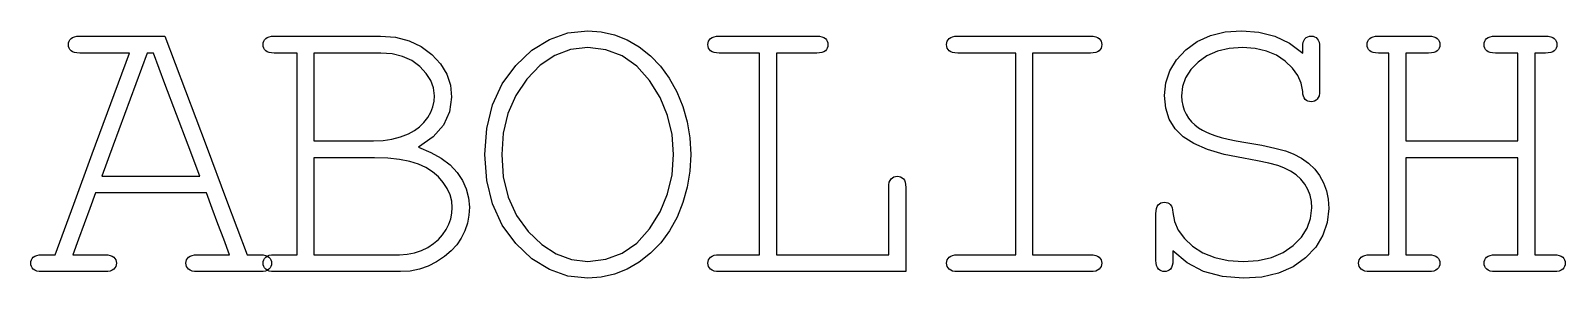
# Model space of a CAD drawing. Extents: x 0 to 151, y -1 to 24.
import ezdxf

# ---------------------------------------------------------------- set-up
doc = ezdxf.new("R2010")
doc.units = 0
doc.layers.add('Layer_1', color=7, linetype='CONTINUOUS')

msp = doc.modelspace()

# ---------------------------------------------------------------- linework, layer by layer
at = {"layer": 'Layer_1', "color": 7}
for points in [[(17.348162, 7.743784), (14.609725, 7.743784), (11.871287, 7.743784), (9.13285, 7.743784), (6.394412, 7.743784), (5.833827, 6.220772), (5.273241, 4.69776), (4.712654, 3.174776), (4.152069, 1.651763), (4.950779, 1.651763), (5.749491, 1.651763), (6.548202, 1.651763), (7.346912, 1.651763), (7.62348, 1.636806), (7.857883, 1.59213), (8.05012, 1.517708), (8.200194, 1.41354), (8.31305, 1.29447), (8.393664, 1.155588), (8.442035, 0.996838), (8.458164, 0.818248), (8.442035, 0.64708), (8.393664, 0.490814), (8.31305, 0.349421), (8.200194, 0.222929), (8.05012, 0.11876), (7.857883, 0.044338), (7.62348, -0.000337), (7.346912, -0.015295), (5.789178, -0.015295), (4.231444, -0.015295), (2.673709, -0.015295), (1.115975, -0.015295), (0.839402, -0.000337), (0.604998, 0.044338), (0.412762, 0.11876), (0.262694, 0.222929), (0.149832, 0.349421), (0.069217, 0.490814), (0.020848, 0.64708), (0.004725, 0.818248), (0.020848, 0.996838), (0.069217, 1.155588), (0.149832, 1.29447), (0.262694, 1.41354), (0.412762, 1.517708), (0.604998, 1.59213), (0.839402, 1.636806), (1.115975, 1.651763), (1.438436, 1.651763), (1.760897, 1.651763), (2.083358, 1.651763), (2.405819, 1.651763), (4.246327, 6.622628), (6.086834, 11.593464), (7.927342, 16.564335), (9.76785, 21.535194), (8.537537, 21.535194), (7.307225, 21.535194), (6.076912, 21.535194), (4.8466, 21.535194), (4.570025, 21.548825), (4.33562, 21.58975), (4.143384, 21.657966), (3.993319, 21.753476), (3.880455, 21.881207), (3.799839, 22.026311), (3.751471, 22.188787), (3.73535, 22.368633), (3.751471, 22.547214), (3.799839, 22.705959), (3.880455, 22.844869), (3.993319, 22.963944), (4.143384, 23.068112), (4.33562, 23.14252), (4.570025, 23.187173), (4.8466, 23.202074), (6.945077, 23.202074), (9.043553, 23.202074), (11.142029, 23.202074), (13.240506, 23.202074), (15.27449, 17.814497), (17.308475, 12.426929), (19.342459, 7.039335), (21.376444, 1.651769), (21.698904, 1.651769), (22.021365, 1.651769), (22.343827, 1.651769), (22.666287, 1.651769), (22.942847, 1.636811), (23.177246, 1.592135), (23.369487, 1.517713), (23.519569, 1.413545), (23.632416, 1.294476), (23.713027, 1.155594), (23.761401, 0.996844), (23.777538, 0.818254), (23.761401, 0.647086), (23.713027, 0.49082), (23.632416, 0.349426), (23.519569, 0.222934), (23.369487, 0.118766), (23.177246, 0.044344), (22.942847, -0.000332), (22.666287, -0.015289), (21.113514, -0.015289), (19.56074, -0.015289), (18.007967, -0.015289), (16.455194, -0.015289), (16.16993, -0.000332), (15.929322, 0.044344), (15.733368, 0.118766), (15.582069, 0.222934), (15.469198, 0.349426), (15.38858, 0.49082), (15.340214, 0.647086), (15.324099, 0.818254), (15.340214, 0.996844), (15.38858, 1.155594), (15.469198, 1.294476), (15.582069, 1.413545), (15.733368, 1.517713), (15.929322, 1.592135), (16.16993, 1.636811), (16.455194, 1.651769), (17.248944, 1.651769), (18.042694, 1.651769), (18.836444, 1.651769), (19.630194, 1.651769), (19.059686, 3.174781), (18.489178, 4.697765), (17.91867, 6.220777), (17.348162, 7.74379)], [(26.293284, 1.651763), (26.293284, 6.622628), (26.293284, 11.593493), (26.293284, 16.564338), (26.293284, 21.535194), (25.732698, 21.535194), (25.172112, 21.535194), (24.611526, 21.535194), (24.05094, 21.535194), (23.774367, 21.548825), (23.539962, 21.58975), (23.347726, 21.657966), (23.197659, 21.753476), (23.084796, 21.881207), (23.004181, 22.026311), (22.955812, 22.188787), (22.939689, 22.368633), (22.955812, 22.547214), (23.004181, 22.705959), (23.084796, 22.844869), (23.197659, 22.963944), (23.347726, 23.068112), (23.539962, 23.14252), (23.774367, 23.187173), (24.05094, 23.202074), (26.670316, 23.202074), (29.289691, 23.202074), (31.909066, 23.202074), (34.528441, 23.202074), (36.012992, 23.0892), (37.351202, 22.750612), (38.543069, 22.186311), (39.588595, 21.396295), (40.448066, 20.463627), (41.061979, 19.451592), (41.430332, 18.360191), (41.553127, 17.18942), (41.348477, 15.734616), (40.734559, 14.426163), (39.71137, 13.264085), (38.278909, 12.248339), (39.491847, 11.743556), (40.531161, 11.161868), (41.396847, 10.503302), (42.088909, 9.767859), (42.618477, 8.974109), (42.996745, 8.140679), (43.223711, 7.26754), (43.299377, 6.35472), (43.249754, 5.538646), (43.100921, 4.757314), (42.852879, 4.010695), (42.505627, 3.29879), (42.055412, 2.638982), (41.498543, 2.02879), (40.835021, 1.468212), (40.064845, 0.95722), (39.23264, 0.531827), (38.363231, 0.227958), (37.456624, 0.045642), (36.512816, -0.01512), (33.397348, -0.01512), (30.281877, -0.01512), (27.166409, -0.01512), (24.05094, -0.01512), (23.774367, -0.000162), (23.539962, 0.044513), (23.347726, 0.118935), (23.197659, 0.223104), (23.084797, 0.349596), (23.004182, 0.490989), (22.955812, 0.647255), (22.939689, 0.818423), (22.955812, 0.997013), (23.004181, 1.155763), (23.084797, 1.294645), (23.197659, 1.413715), (23.347726, 1.517883), (23.539962, 1.592305), (23.774367, 1.636981), (24.050941, 1.651938), (24.611526, 1.651938), (25.172112, 1.651938), (25.732698, 1.651938), (26.293284, 1.651938)], [(65.142937, 11.533944), (65.058589, 9.896829), (64.805577, 8.319263), (64.3839, 6.801218), (63.793562, 5.342694), (63.054371, 4.001997), (62.186202, 2.817567), (61.189057, 1.789431), (60.062937, 0.917534), (58.8599, 0.223013), (57.612221, -0.273077), (56.3199, -0.570737), (54.982937, -0.669966), (53.028322, -0.456634), (51.192774, 0.183333), (49.47629, 1.249935), (47.878873, 2.743173), (46.541899, 4.57996), (45.586918, 6.657341), (45.013931, 8.975345), (44.822937, 11.533944), (45.013934, 14.099993), (45.586921, 16.420455), (46.541899, 18.49537), (47.878873, 20.324726), (49.47629, 21.817955), (51.192774, 22.884552), (53.028322, 23.524519), (54.982937, 23.737851), (56.3199, 23.638619), (57.612221, 23.340959), (58.8599, 22.844869), (60.062937, 22.150351), (61.180379, 21.278456), (62.17132, 20.250298), (63.035767, 19.065876), (63.773719, 17.725194), (64.372738, 16.274109), (64.800615, 14.75853), (65.057347, 13.178481), (65.142937, 11.533944)], [(73.611808, 21.535194), (73.611808, 16.564335), (73.611808, 11.593464), (73.611808, 6.622628), (73.611808, 1.651763), (76.38001, 1.651763), (79.148215, 1.651763), (81.91642, 1.651763), (84.684622, 1.651763), (84.684622, 3.308718), (84.684622, 4.965673), (84.684622, 6.622628), (84.684622, 8.279583), (84.699495, 8.556132), (84.744139, 8.790546), (84.818556, 8.982768), (84.922749, 9.132854), (85.05048, 9.245714), (85.195582, 9.326317), (85.358057, 9.37469), (85.537904, 9.390776), (85.709046, 9.37469), (85.86531, 9.326317), (86.0067, 9.245714), (86.133218, 9.132854), (86.237386, 8.990218), (86.311794, 8.800452), (86.356447, 8.563583), (86.371348, 8.279583), (86.371348, 6.205899), (86.371348, 4.132214), (86.371348, 2.058558), (86.371348, -0.015126), (81.767598, -0.015126), (77.163848, -0.015126), (72.560098, -0.015126), (67.956348, -0.015126), (67.679773, -0.000168), (67.445371, 0.044508), (67.253135, 0.11893), (67.103066, 0.223098), (66.990206, 0.34959), (66.909589, 0.490983), (66.861219, 0.64725), (66.845104, 0.818418), (66.861219, 0.997008), (66.909589, 1.155758), (66.990203, 1.294639), (67.103066, 1.413709), (67.253135, 1.517877), (67.445371, 1.592299), (67.679773, 1.636975), (67.956348, 1.651933), (68.948537, 1.651933), (69.940723, 1.651933), (70.932912, 1.651933), (71.925098, 1.651933), (71.925098, 6.622797), (71.925098, 11.593662), (71.925098, 16.564507), (71.925098, 21.535363), (70.932912, 21.535363), (69.940723, 21.535363), (68.948537, 21.535363), (67.956348, 21.535363), (67.679773, 21.548994), (67.445371, 21.589919), (67.253135, 21.658135), (67.103066, 21.753645), (66.990203, 21.881376), (66.909589, 22.026481), (66.861219, 22.188956), (66.845104, 22.368802), (66.861219, 22.547384), (66.909589, 22.706128), (66.990203, 22.845038), (67.103066, 22.964113), (67.253135, 23.068281), (67.445371, 23.142689), (67.679773, 23.187342), (67.956348, 23.202244), (70.362403, 23.202244), (72.768457, 23.202244), (75.174512, 23.202244), (77.580566, 23.202244), (77.85713, 23.187342), (78.091532, 23.142689), (78.283771, 23.068281), (78.433848, 22.964113), (78.5467, 22.845038), (78.627314, 22.706128), (78.675684, 22.547384), (78.691827, 22.368802), (78.675684, 22.188956), (78.627314, 22.026481), (78.5467, 21.881376), (78.433848, 21.753645), (78.283771, 21.658135), (78.091532, 21.589919), (77.85713, 21.548994), (77.580566, 21.535363), (76.58838, 21.535363), (75.596191, 21.535363), (74.604005, 21.535363), (73.611816, 21.535363)], [(98.888336, 21.535194), (98.888336, 16.564335), (98.888336, 11.593464), (98.888336, 6.622628), (98.888336, 1.651763), (100.317086, 1.651763), (101.745836, 1.651763), (103.174586, 1.651763), (104.603336, 1.651763), (104.879896, 1.636806), (105.114299, 1.59213), (105.306537, 1.517708), (105.456617, 1.41354), (105.569467, 1.29447), (105.650078, 1.155588), (105.698451, 0.996838), (105.714594, 0.818248), (105.698451, 0.64708), (105.650078, 0.490814), (105.569467, 0.349421), (105.456617, 0.222929), (105.306537, 0.11876), (105.114299, 0.044338), (104.879896, -0.000337), (104.603336, -0.015295), (101.329117, -0.015295), (98.054899, -0.015295), (94.780679, -0.015295), (91.506461, -0.015295), (91.229886, -0.000337), (90.99548, 0.044338), (90.803245, 0.11876), (90.653179, 0.222929), (90.540315, 0.349421), (90.459701, 0.490814), (90.411331, 0.64708), (90.395216, 0.818248), (90.411331, 0.996838), (90.459701, 1.155588), (90.540315, 1.29447), (90.653179, 1.41354), (90.803245, 1.517708), (90.99548, 1.59213), (91.229886, 1.636806), (91.506461, 1.651763), (92.935211, 1.651763), (94.363961, 1.651763), (95.792711, 1.651763), (97.221461, 1.651763), (97.221461, 6.622628), (97.221461, 11.593464), (97.221461, 16.564335), (97.221461, 21.535194), (95.792711, 21.535194), (94.363961, 21.535194), (92.935211, 21.535194), (91.506461, 21.535194), (91.229886, 21.548825), (90.99548, 21.58975), (90.803245, 21.657966), (90.653179, 21.753476), (90.540315, 21.881207), (90.459701, 22.026311), (90.411331, 22.188787), (90.395216, 22.368633), (90.411331, 22.547214), (90.459701, 22.705959), (90.540315, 22.844869), (90.653179, 22.963944), (90.803245, 23.068112), (90.99548, 23.14252), (91.229886, 23.187173), (91.506461, 23.202074), (94.780679, 23.202074), (98.054899, 23.202074), (101.329117, 23.202074), (104.603336, 23.202074), (104.879896, 23.187173), (105.114299, 23.14252), (105.306537, 23.068112), (105.456617, 22.963944), (105.569467, 22.844869), (105.650078, 22.705959), (105.698451, 22.547214), (105.714594, 22.368633), (105.698451, 22.188787), (105.650078, 22.026311), (105.569467, 21.881207), (105.456617, 21.753476), (105.306537, 21.657966), (105.114299, 21.58975), (104.879896, 21.548825), (104.603336, 21.535194), (103.174586, 21.535194), (101.745836, 21.535194), (100.317086, 21.535194), (98.888336, 21.535194)], [(125.553927, 21.535194), (125.553927, 21.674101), (125.553927, 21.813005), (125.553927, 21.951912), (125.553927, 22.090819), (125.567559, 22.36738), (125.608484, 22.601779), (125.6767, 22.794021), (125.772206, 22.944101), (125.89994, 23.056947), (126.045045, 23.137558), (126.20752, 23.185934), (126.387363, 23.202077), (126.565948, 23.185934), (126.724692, 23.137558), (126.863602, 23.056947), (126.982677, 22.944101), (127.086845, 22.794021), (127.161256, 22.601779), (127.205909, 22.36738), (127.220811, 22.090819), (127.220811, 21.029178), (127.220811, 19.96754), (127.220811, 18.905899), (127.220811, 17.844258), (127.205909, 17.567677), (127.161256, 17.333269), (127.086845, 17.141036), (126.982677, 16.990976), (126.863602, 16.878107), (126.724692, 16.797487), (126.565948, 16.749123), (126.387363, 16.733008), (126.216201, 16.747881), (126.059929, 16.792526), (125.918544, 16.866945), (125.792052, 16.971133), (125.695304, 17.108789), (125.623365, 17.28366), (125.576243, 17.495741), (125.553919, 17.74504), (125.4088, 18.557382), (125.072693, 19.327564), (124.545598, 20.055585), (123.827512, 20.741444), (122.960579, 21.323101), (121.967151, 21.738577), (120.84722, 21.987867), (119.600794, 22.070976), (118.292341, 21.981667), (117.125279, 21.71377), (116.099604, 21.267292), (115.215323, 20.642226), (114.503426, 19.905516), (113.994929, 19.104321), (113.689833, 18.238641), (113.588137, 17.308476), (113.616658, 16.823533), (113.702234, 16.360923), (113.844863, 15.920645), (114.044544, 15.502694), (114.291347, 15.114494), (114.575359, 14.763497), (114.896578, 14.449723), (115.255012, 14.173173), (115.644442, 13.936276), (116.058676, 13.721702), (116.497721, 13.529481), (116.961573, 13.359583), (117.504791, 13.208255), (118.181955, 13.051989), (118.993073, 12.890755), (119.938137, 12.724583), (121.503305, 12.445522), (122.805548, 12.163977), (123.844866, 11.879948), (124.621262, 11.593464), (125.431124, 11.169313), (126.134334, 10.670739), (126.73089, 10.097743), (127.220794, 9.450354), (127.611457, 8.734723), (127.890504, 7.957116), (128.057941, 7.117476), (128.113762, 6.215833), (127.971124, 4.839153), (127.543238, 3.566669), (126.830108, 2.398382), (125.83173, 1.334263), (124.591487, 0.457399), (123.152812, -0.168909), (121.515705, -0.544716), (119.680169, -0.669966), (117.616413, -0.50004), (115.770942, 0.009682), (114.143756, 0.859255), (112.734855, 2.048624), (112.734855, 1.810485), (112.734855, 1.572374), (112.734855, 1.334235), (112.734855, 1.096124), (112.719953, 0.819546), (112.675306, 0.585161), (112.600892, 0.392911), (112.496716, 0.242854), (112.377652, 0.129993), (112.238742, 0.049362), (112.079995, 0.000989), (111.901405, -0.015098), (111.730248, 0.000989), (111.573979, 0.049362), (111.432594, 0.129993), (111.306091, 0.242854), (111.201908, 0.392911), (111.127495, 0.585161), (111.082847, 0.819546), (111.067974, 1.096124), (111.067974, 2.247055), (111.067974, 3.397985), (111.067974, 4.548944), (111.067974, 5.699874), (111.081606, 5.985116), (111.122531, 6.225739), (111.190744, 6.421686), (111.286245, 6.573013), (111.413987, 6.685874), (111.559094, 6.766477), (111.721564, 6.81485), (111.901402, 6.830936), (112.071311, 6.815978), (112.223858, 6.771331), (112.359045, 6.696909), (112.47687, 6.592741), (112.582285, 6.455073), (112.660422, 6.280208), (112.711272, 6.068118), (112.734838, 5.818831), (112.893585, 4.925852), (113.270614, 4.072581), (113.865928, 3.258991), (114.679527, 2.485081), (115.691553, 1.833966), (116.862332, 1.368892), (118.191864, 1.089831), (119.680152, 0.99681), (121.164703, 1.094798), (122.48307, 1.388732), (123.635251, 1.878614), (124.621245, 2.56447), (125.419945, 3.384269), (125.990449, 4.275978), (126.332756, 5.239654), (126.44687, 6.275241), (126.40345, 6.911482), (126.273221, 7.510499), (126.056184, 8.072347), (125.752338, 8.59697), (125.362894, 9.08561), (124.889122, 9.519696), (124.331019, 9.8992), (123.688588, 10.22415), (123.083345, 10.438696), (122.220141, 10.665659), (121.09897, 10.90504), (119.719838, 11.15681), (117.79127, 11.549946), (116.152919, 12.034888), (114.804785, 12.611581), (113.74687, 13.280081), (112.948158, 14.070106), (112.377649, 15.011446), (112.035344, 16.10409), (111.921245, 17.348052), (112.051471, 18.61184), (112.442142, 19.783858), (113.093266, 20.864103), (114.004838, 21.852581), (115.139648, 22.677325), (116.440653, 23.266432), (117.90785, 23.619902), (119.541245, 23.737738), (121.226715, 23.600059), (122.790647, 23.187057), (124.233043, 22.498731), (125.553902, 21.535081)], [(146.78233, 11.216444), (144.019087, 11.216444), (141.255843, 11.216444), (138.492603, 11.216444), (135.729359, 11.216444), (135.729359, 8.82526), (135.729359, 6.434104), (135.729359, 4.042919), (135.729359, 1.651763), (136.289946, 1.651763), (136.850532, 1.651763), (137.411119, 1.651763), (137.971705, 1.651763), (138.248271, 1.636806), (138.482674, 1.59213), (138.67491, 1.517708), (138.824984, 1.41354), (138.937839, 1.29447), (139.018453, 1.155588), (139.066826, 0.996838), (139.082969, 0.818248), (139.066826, 0.64708), (139.018453, 0.490814), (138.937839, 0.349421), (138.824984, 0.222929), (138.67491, 0.11876), (138.482674, 0.044338), (138.248271, -0.000337), (137.971705, -0.015295), (136.523112, -0.015295), (135.074519, -0.015295), (133.625923, -0.015295), (132.17733, -0.015295), (131.900755, -0.000337), (131.666353, 0.044338), (131.474117, 0.11876), (131.324048, 0.222929), (131.211187, 0.349421), (131.130571, 0.490814), (131.082201, 0.64708), (131.066086, 0.818248), (131.082201, 0.996838), (131.130571, 1.155588), (131.211185, 1.29447), (131.324048, 1.41354), (131.474117, 1.517708), (131.666353, 1.59213), (131.900755, 1.636806), (132.17733, 1.651763), (132.648619, 1.651763), (133.119907, 1.651763), (133.591196, 1.651763), (134.062484, 1.651763), (134.062484, 6.622628), (134.062484, 11.593464), (134.062484, 16.564335), (134.062484, 21.535194), (133.804516, 21.535194), (133.546548, 21.535194), (133.288577, 21.535194), (133.030609, 21.535194), (132.745356, 21.548825), (132.50475, 21.58975), (132.308792, 21.657966), (132.157484, 21.753476), (132.044621, 21.881207), (131.964007, 22.026311), (131.915637, 22.188787), (131.899522, 22.368633), (131.915637, 22.547214), (131.964007, 22.705959), (132.044621, 22.844869), (132.157484, 22.963944), (132.308792, 23.068112), (132.50475, 23.14252), (132.745356, 23.187173), (133.030609, 23.202074), (134.265884, 23.202074), (135.501157, 23.202074), (136.73643, 23.202074), (137.971705, 23.202074), (138.248271, 23.187173), (138.482674, 23.14252), (138.67491, 23.068112), (138.824984, 22.963944), (138.937839, 22.844869), (139.018453, 22.705959), (139.066826, 22.547214), (139.082969, 22.368633), (139.066826, 22.188787), (139.018453, 22.026311), (138.937839, 21.881207), (138.824984, 21.753476), (138.67491, 21.657966), (138.482674, 21.58975), (138.248271, 21.548825), (137.971705, 21.535194), (137.411119, 21.535194), (136.850532, 21.535194), (136.289946, 21.535194), (135.729359, 21.535194), (135.729359, 19.372229), (135.729359, 17.209263), (135.729359, 15.046298), (135.729359, 12.883333), (138.492603, 12.883333), (141.255843, 12.883333), (144.019087, 12.883333), (146.78233, 12.883333), (146.78233, 15.046298), (146.78233, 17.209263), (146.78233, 19.372229), (146.78233, 21.535194), (146.226705, 21.535194), (145.67108, 21.535194), (145.115455, 21.535194), (144.55983, 21.535194), (144.283249, 21.548825), (144.048841, 21.58975), (143.856608, 21.657966), (143.706548, 21.753476), (143.593679, 21.881207), (143.513062, 22.026311), (143.464695, 22.188787), (143.44858, 22.368633), (143.463453, 22.547214), (143.508098, 22.705959), (143.582514, 22.844869), (143.686702, 22.963944), (143.838001, 23.068112), (144.033957, 23.14252), (144.274565, 23.187173), (144.559827, 23.202074), (145.7951, 23.202074), (147.030372, 23.202074), (148.265648, 23.202074), (149.50092, 23.202074), (149.786162, 23.187173), (150.026765, 23.14252), (150.222723, 23.068112), (150.374045, 22.963944), (150.486895, 22.844869), (150.567506, 22.705959), (150.615879, 22.547214), (150.632022, 22.368633), (150.615879, 22.188787), (150.567506, 22.026311), (150.486895, 21.881207), (150.374045, 21.753476), (150.222723, 21.657966), (150.026765, 21.58975), (149.786162, 21.548825), (149.50092, 21.535194), (149.242952, 21.535194), (148.984981, 21.535194), (148.727013, 21.535194), (148.469045, 21.535194), (148.469045, 16.564335), (148.469045, 11.593464), (148.469045, 6.622628), (148.469045, 1.651763), (148.940334, 1.651763), (149.411622, 1.651763), (149.882914, 1.651763), (150.354202, 1.651763), (150.630763, 1.636806), (150.865163, 1.59213), (151.057401, 1.517708), (151.207481, 1.41354), (151.320331, 1.29447), (151.400942, 1.155588), (151.449318, 0.996838), (151.465461, 0.818248), (151.449318, 0.64708), (151.400942, 0.490814), (151.320331, 0.349421), (151.207481, 0.222929), (151.057401, 0.11876), (150.86516, 0.044338), (150.63076, -0.000337), (150.354202, -0.015295), (148.905609, -0.015295), (147.457016, -0.015295), (146.00842, -0.015295), (144.559827, -0.015295), (144.283247, -0.000337), (144.048838, 0.044338), (143.856606, 0.11876), (143.706545, 0.222929), (143.593676, 0.349421), (143.513059, 0.490814), (143.464692, 0.64708), (143.448577, 0.818248), (143.46345, 0.996838), (143.508095, 1.155588), (143.582511, 1.29447), (143.686699, 1.41354), (143.837999, 1.517708), (144.033954, 1.59213), (144.274563, 1.636806), (144.559824, 1.651763), (145.115449, 1.651763), (145.671074, 1.651763), (146.226699, 1.651763), (146.782324, 1.651763), (146.782324, 4.042919), (146.782324, 6.434104), (146.782324, 8.82526), (146.782324, 11.216444)], [(16.713162, 9.410679), (15.562225, 12.441802), (14.411287, 15.472939), (13.26035, 18.504068), (12.109412, 21.535199), (11.955623, 21.535199), (11.801834, 21.535199), (11.648045, 21.535199), (11.494256, 21.535199), (10.378045, 18.504068), (9.261834, 15.472939), (8.145623, 12.441802), (7.029412, 9.410679), (9.45035, 9.410679), (11.871287, 9.410679), (14.292225, 9.410679), (16.713162, 9.410679)], [(27.960159, 12.883508), (29.433557, 12.883508), (30.906955, 12.883508), (32.380355, 12.883508), (33.853752, 12.883508), (34.776481, 12.926914), (35.659523, 13.057131), (36.502885, 13.27416), (37.306566, 13.578029), (37.878303, 13.886836), (38.383075, 14.257676), (38.820881, 14.69052), (39.191721, 15.185369), (39.486885, 15.7137), (39.697722, 16.246998), (39.824231, 16.785261), (39.866409, 17.328494), (39.774622, 18.096189), (39.499286, 18.831646), (39.040401, 19.534862), (38.397971, 20.20584), (37.607935, 20.787497), (36.70628, 21.202973), (35.693012, 21.452263), (34.568127, 21.535369), (32.916134, 21.535369), (31.264143, 21.535369), (29.61215, 21.535369), (27.960159, 21.535369), (27.960159, 19.372404), (27.960159, 17.209438), (27.960159, 15.046473), (27.960159, 12.883508)], [(63.456219, 11.533944), (63.308619, 13.515821), (62.865849, 15.393539), (62.127915, 17.16708), (61.094812, 18.836444), (59.827281, 20.25154), (58.386128, 21.262327), (56.771345, 21.868806), (54.982937, 22.070976), (53.290013, 21.877487), (51.723595, 21.297055), (50.283683, 20.329676), (48.97028, 18.975351), (47.885073, 17.356837), (47.109925, 15.577102), (46.644839, 13.636132), (46.489812, 11.533944), (46.652284, 9.317653), (47.139693, 7.312182), (47.952048, 5.517559), (49.089344, 3.933784), (50.439955, 2.648911), (51.872422, 1.731124), (53.38675, 1.18048), (54.982937, 0.996923), (56.771345, 1.197837), (58.386128, 1.800579), (59.827281, 2.805177), (61.094812, 4.211604), (62.127915, 5.88219), (62.865849, 7.659456), (63.308619, 9.543374), (63.456219, 11.533944)], [(27.960159, 1.651938), (30.068557, 1.651938), (32.176955, 1.651938), (34.285355, 1.651938), (36.393752, 1.651938), (37.171371, 1.696586), (37.896905, 1.830529), (38.570355, 2.053766), (39.191721, 2.366299), (39.751057, 2.744562), (40.238466, 3.165016), (40.653948, 3.627635), (40.997502, 4.132389), (41.266624, 4.663221), (41.458857, 5.203959), (41.574201, 5.754631), (41.612659, 6.315209), (41.556839, 6.945242), (41.389402, 7.565369), (41.110355, 8.175561), (40.719691, 8.775848), (40.23971, 9.335184), (39.672918, 9.822582), (39.019319, 10.23807), (38.278909, 10.581619), (37.420658, 10.850746), (36.413584, 11.042996), (35.257689, 11.15834), (33.952971, 11.196779), (32.454768, 11.196779), (30.956564, 11.196779), (29.458361, 11.196779), (27.960159, 11.196779), (27.960159, 8.810561), (27.960159, 6.424373), (27.960159, 4.038155), (27.960159, 1.651938)]]:
    msp.add_lwpolyline(points, dxfattribs=at)

doc.saveas('drawing.dxf')
